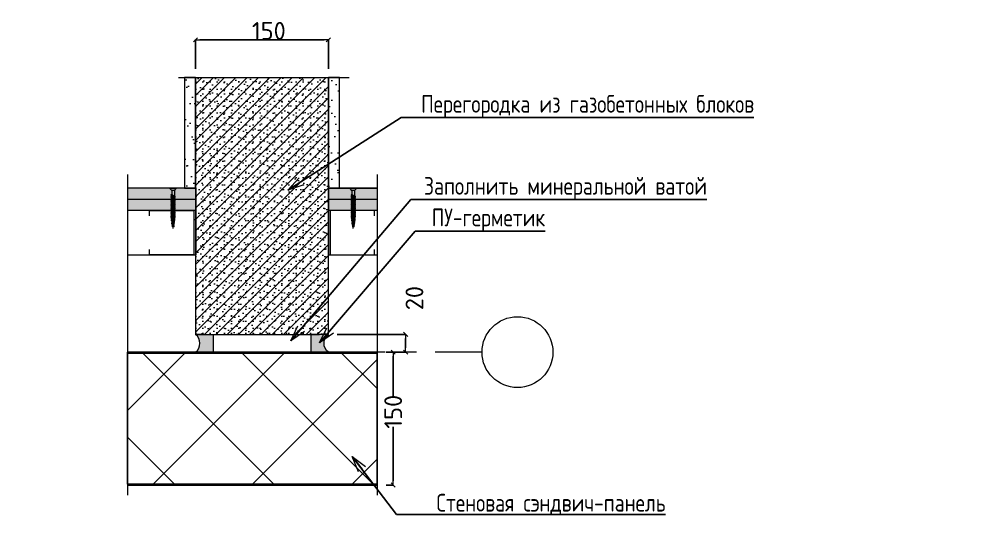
# Model space of a CAD drawing. Header units: millimetres. Extents: x -3689 to 2883575, y -702957 to -604547.
# Drawn here: x 2695916 to 2697002, y -657291 to -656710 of the extents above; entities that cross this region are included whole.
import ezdxf

# ---------------------------------------------------------------- set-up
doc = ezdxf.new("R2010")
doc.units = ezdxf.units.MM
doc.set_wipeout_variables(frame=1)
doc.header["$PDMODE"] = 35
doc.linetypes.add('ACAD_ISO10W100', pattern=[1093.611073, 529.166651, -211.666656, 141.111112, -211.666656])
doc.linetypes.add('Wipeout_Contour', pattern=[1000, 0, -1000])
for name, color, linetype in [('_1-1_ Внутренние стены', 7, 'Continuous'), ('_1-1_ Зашивки', 7, 'Continuous'), ('_1-1_ наружные стены - цоколь', 7, 'Continuous'), ('_1-1_ Наружные стены сэндвич', 7, 'Continuous'), ('_2_ покрытия полов _ чистый пол.отделка', 7, 'Continuous'), ('_4-0_ Размеры Р', 7, 'Continuous'), ('_4-1_ Выноски на планах АР Р', 7, 'Continuous'), ('_4-1_ Оси', 7, 'Continuous')]:
    doc.layers.add(name, color=color, linetype=linetype)
doc.styles.add('стиль1', font='isocpeur.ttf')
doc.linetypes.add('линия разрыва короткая', pattern='A,0,[1,РЎРЎРў СЃРѕ СЃС‚РѕР»РѕРІРѕР№ PDF 10.10.20231.Shx,S=7.936508,R=0,X=0,Y=0],-1000,0', length=1000)
doc.dimstyles.new('СГЕНЕРИР_СТИЛЬ__20', dxfattribs={"dimtxt": 20, "dimasz": 4.75, "dimexe": 0.18, "dimexo": 10, "dimgap": 0.09, "dimtad": 1, "dimdec": 0, "dimzin": 0, "dimdsep": 46, "dimtxsty": 'стиль1', "dimblk": 'ARROWHEAD_6', "dimblk1": 'ARROWHEAD_6', "dimblk2": 'ARROWHEAD_6', "dimcen": 0.09, "dimclrd": 7, "dimclre": 7, "dimclrt": 7, "dimazin": 0, "dimtfac": 1, "dimtdec": 4, "dimtmove": 0, "dimatfit": 3, "dimfxl": 1, "dimtolj": 1, "dimtzin": 0, "dimarcsym": 0})
doc.dimstyles.new('СГЕНЕРИР_СТИЛЬ__21', dxfattribs={"dimtxt": 0.18, "dimasz": 18.24, "dimexe": 0.18, "dimexo": 0.0625, "dimgap": 0.09, "dimtad": 0, "dimtih": 1, "dimtoh": 1, "dimdec": 4, "dimzin": 0, "dimdsep": 46, "dimtxsty": 'стиль1', "dimcen": 0.09, "dimadec": 0, "dimazin": 0, "dimtfac": 1, "dimtdec": 4, "dimtmove": 0, "dimatfit": 3, "dimldrblk": 'ARROWHEAD_3', "dimfxl": 1, "dimtolj": 1, "dimtzin": 0, "dimarcsym": 0})
doc.dimstyles.new('СГЕНЕРИР_СТИЛЬ__22', dxfattribs={"dimtxt": 20, "dimasz": 4.75, "dimexe": 0.18, "dimexo": 10, "dimgap": 0.09, "dimtad": 1, "dimtih": 1, "dimtoh": 1, "dimdec": 0, "dimzin": 0, "dimdsep": 46, "dimtxsty": 'стиль1', "dimblk": 'ARROWHEAD_6', "dimblk1": 'ARROWHEAD_6', "dimblk2": 'ARROWHEAD_6', "dimcen": 0.09, "dimclrd": 7, "dimclre": 7, "dimclrt": 7, "dimazin": 0, "dimtfac": 1, "dimtdec": 4, "dimtmove": 0, "dimatfit": 3, "dimfxl": 1, "dimtolj": 1, "dimtzin": 0, "dimarcsym": 0})
doc.dimstyles.new('СГЕНЕРИР_СТИЛЬ__23', dxfattribs={"dimtxt": 20, "dimasz": 4.75, "dimexe": 0.18, "dimexo": 10, "dimgap": 0.09, "dimtad": 1, "dimdec": 0, "dimzin": 0, "dimdsep": 46, "dimtxsty": 'стиль1', "dimblk": 'ARROWHEAD_6', "dimblk1": 'ARROWHEAD_6', "dimblk2": 'ARROWHEAD_6', "dimcen": 0.09, "dimclrd": 7, "dimclre": 7, "dimclrt": 7, "dimazin": 0, "dimtfac": 1, "dimtdec": 4, "dimtmove": 2, "dimatfit": 3, "dimfxl": 1, "dimtolj": 1, "dimtzin": 0, "dimarcsym": 0})
pattern_1 = [(45, (2696194.314, -657076.082), (-11.1369, 11.1369), [0, -10.5, 0, -15.75]), (110, (2696229.314, -657076.082), (14.80016, 5.3868), [0, -7.7, 0, -13.3])]

# ---------------------------------------------------------------- blocks, each defined once
blk = doc.blocks.new('ARROWHEAD_6')
at = {"color": 0, "linetype": 'Continuous', "lineweight": 0}
for p, q in [((0, 0), (-1, 0)), ((-0.5, -0.5), (0.5, 0.5))]:
    blk.add_line(p, q, dxfattribs=at)
blk = doc.blocks.new('*D490')
at = {"layer": '_4-0_ Размеры Р', "color": 7, "linetype": 'Continuous', "lineweight": -2, "transparency": 16777216}
for p, q in [((2696114.9, -656765.8), (2696114.9, -656733)), ((2696119.6, -656733.2), (2696260.1, -656733.2)), ((2696264.9, -656765.8), (2696264.9, -656733))]:
    blk.add_line(p, q, dxfattribs=at)
at = {"layer": 'Defpoints', "color": 0, "linetype": 'Continuous', "transparency": 16777216}
for p in [(2696264.9, -656733.2), (2696114.9, -656775.8), (2696264.9, -656775.8)]:
    blk.add_point(p, dxfattribs=at)
at = {"layer": '_4-0_ Размеры Р', "color": 7, "linetype": 'Continuous', "lineweight": -2, "transparency": 16777216, "xscale": 4.750000000000001, "yscale": 4.750000000000001, "zscale": 4.750000000000001, "rotation": 180}
blk.add_blockref('ARROWHEAD_6', (2696114.9, -656733.2), dxfattribs=at)
at = {"layer": '_4-0_ Размеры Р', "color": 7, "linetype": 'Continuous', "lineweight": -2, "transparency": 16777216, "xscale": 4.750000000000001, "yscale": 4.750000000000001, "zscale": 4.750000000000001}
blk.add_blockref('ARROWHEAD_6', (2696264.9, -656733.2), dxfattribs=at)
at = {"layer": '_4-0_ Размеры Р', "color": 7, "linetype": 'Continuous', "lineweight": 0, "transparency": 16777216, "insert": (2696197.6, -656723.1), "char_height": 20, "attachment_point": 5, "style": 'стиль1'}
blk.add_mtext('\\A1;150', dxfattribs=at)
blk = doc.blocks.new('*D491')
at = {"layer": '_4-0_ Размеры Р', "color": 7, "linetype": 'Continuous', "lineweight": -2, "transparency": 16777216}
for p, q in [((2696329.9, -657085.8), (2696338.1, -657085.8)), ((2696338, -657090.5), (2696338, -657136)), ((2696338, -657231), (2696338, -657170.2)), ((2696329.9, -657235.8), (2696338.1, -657235.8))]:
    blk.add_line(p, q, dxfattribs=at)
at = {"layer": 'Defpoints', "color": 0, "linetype": 'Continuous', "transparency": 16777216}
for p in [(2696319.9, -657085.8), (2696338, -657085.8), (2696319.9, -657235.8)]:
    blk.add_point(p, dxfattribs=at)
at = {"layer": '_4-0_ Размеры Р', "color": 7, "linetype": 'Continuous', "lineweight": -2, "transparency": 16777216, "xscale": 4.750000000000001, "yscale": 4.750000000000001, "zscale": 4.750000000000001}
for p, rotation in [((2696338, -657085.8), 90), ((2696338, -657235.8), 270)]:
    blk.add_blockref('ARROWHEAD_6', p, dxfattribs=dict(at, rotation=rotation))
at = {"layer": '_4-0_ Размеры Р', "color": 7, "linetype": 'Continuous', "lineweight": 0, "transparency": 16777216, "insert": (2696338, -657153.1), "char_height": 20, "attachment_point": 5, "rotation": 90, "style": 'стиль1'}
blk.add_mtext('\\A1;150', dxfattribs=at)
blk = doc.blocks.new('*D492')
at = {"layer": '_4-0_ Размеры Р', "color": 7, "linetype": 'Continuous', "lineweight": -2, "transparency": 16777216}
for p, q in [((2696274.9, -657065.8), (2696352.1, -657065.8)), ((2696352, -657081), (2696352, -657070.5)), ((2696329.9, -657085.8), (2696352.1, -657085.8))]:
    blk.add_line(p, q, dxfattribs=at)
at = {"layer": 'Defpoints', "color": 0, "linetype": 'Continuous', "transparency": 16777216}
for p in [(2696264.9, -657065.8), (2696352, -657065.8), (2696319.9, -657085.8)]:
    blk.add_point(p, dxfattribs=at)
at = {"layer": '_4-0_ Размеры Р', "color": 7, "linetype": 'Continuous', "lineweight": -2, "transparency": 16777216, "xscale": 4.750000000000001, "yscale": 4.750000000000001, "zscale": 4.750000000000001}
for p, rotation in [((2696352, -657065.8), 90), ((2696352, -657085.8), 270)]:
    blk.add_blockref('ARROWHEAD_6', p, dxfattribs=dict(at, rotation=rotation))
at = {"layer": '_4-0_ Размеры Р', "color": 7, "linetype": 'Continuous', "lineweight": 0, "transparency": 16777216, "insert": (2696362, -657024.8), "char_height": 20, "attachment_point": 5, "rotation": 90, "style": 'стиль1'}
blk.add_mtext('\\A1;20', dxfattribs=at)
blk = doc.blocks.new('ARROWHEAD_3')
at = {"color": 0, "linetype": 'Continuous', "lineweight": 0}
blk.add_line((0, 0), (-1, 0), dxfattribs=at)
at = {"color": 0, "linetype": 'Continuous', "lineweight": 0, "flags": 128}
blk.add_lwpolyline([(-1, 0.2679), (0, 0), (-1, -0.2679)], dxfattribs=at)

msp = doc.modelspace()

# ---------------------------------------------------------------- hatches: boundary and pattern name
at = {"linetype": 'Continuous', "lineweight": 0, "true_color": 0xd9d9d9}
h = msp.add_hatch(color=254, dxfattribs=at)
edge = h.paths.add_edge_path()
edge.add_line((2696114.8938, -657065.7947), (2696134.8938, -657065.7947))
edge.add_line((2696134.8938, -657065.7947), (2696134.8938, -657085.7947))
edge.add_line((2696134.8938, -657085.7947), (2696114.8938, -657085.7947))
edge.add_arc((2696107.336, -657075.7947), 12.5348, 307.0814619, 412.9185381)
h = msp.add_hatch(color=254, dxfattribs=at)
edge = h.paths.add_edge_path()
edge.add_line((2696264.8938, -657065.7947), (2696244.8938, -657065.7947))
edge.add_line((2696244.8938, -657065.7947), (2696244.8938, -657085.7947))
edge.add_line((2696244.8938, -657085.7947), (2696264.8938, -657085.7947))
edge.add_arc((2696272.4517, -657075.7947), 12.5348, 127.0814619, 232.9185381, ccw=False)
at = {"ltscale": 100}
h = msp.add_hatch(dxfattribs=at)
h.set_pattern_fill('ANSI37', color=256, scale=25)
h.set_pattern_definition([(45, (2687267.14, -648074.225), (-56.1266, 56.1266), []), (135, (2687267.14, -648074.225), (-56.1266, -56.1266), [])])
h.paths.add_polyline_path([(2696319.865, -657086.7947), (2696038.1217, -657086.7947), (2696038.1217, -657234.7946), (2696319.865, -657234.7946)])
at = {"layer": '_1-1_ Внутренние стены', "linetype": 'Continuous', "lineweight": 0}
h = msp.add_hatch(dxfattribs=at)
h.set_pattern_fill('ГАЗОБЕТОН_0004', style=0, pattern_type=2)
h.set_pattern_definition([(45, (2696194.314, -657111.082), (-6.36396, 6.36396), []), (90, (2696187.95, -657104.718), (-8.1, 0), [0, -5.4, 0, -8.1]), (155, (2696194.314, -657098.354), (3.4232, 7.3411), [0, -3.96, 0, -6.84])])
h.paths.add_polyline_path([(2696114.8938, -657065.7946), (2696264.8938, -657065.7946), (2696264.8938, -656775.8463), (2696114.8938, -656775.8463)])
at = {"layer": '_1-1_ Зашивки', "linetype": 'Continuous', "lineweight": 0}
h = msp.add_hatch(dxfattribs=at)
h.set_pattern_fill('КАМЕНЬ_ТЕСАНЫЙ_0004', style=0, pattern_type=2)
h.set_pattern_definition(pattern_1)
h.paths.add_polyline_path([(2696102.3938, -656775.8463), (2696102.3938, -656900.7947), (2696114.8938, -656900.7947), (2696114.8938, -656775.8463)])
h = msp.add_hatch(dxfattribs=at)
h.set_pattern_fill('КАМЕНЬ_ТЕСАНЫЙ_0004', style=0, pattern_type=2)
h.set_pattern_definition(pattern_1)
h.paths.add_polyline_path([(2696264.8938, -656775.8463), (2696264.8938, -656900.7947), (2696277.3938, -656900.7947), (2696277.3938, -656775.8463)])
at = {"layer": '_1-1_ Зашивки', "linetype": 'Continuous', "lineweight": 0, "true_color": 0xe9e9e9}
for points in [[(2696038.1217, -656913.2947), (2696115.0328, -656913.2947), (2696115.0328, -656900.7947), (2696038.1217, -656900.7947)], [(2696319.865, -656900.7946), (2696264.8938, -656900.7946), (2696264.8938, -656913.2947), (2696319.865, -656913.2947)], [(2696038.1217, -656925.7947), (2696115.0328, -656925.7947), (2696115.0328, -656913.2947), (2696038.1217, -656913.2947)], [(2696319.865, -656913.2947), (2696264.8938, -656913.2947), (2696264.8938, -656925.7947), (2696319.865, -656925.7947)]]:
    msp.add_hatch(color=254, dxfattribs=at).paths.add_polyline_path(points)
at = {"layer": '_1-1_ Наружные стены сэндвич', "linetype": 'Continuous', "lineweight": 5}
for points in [[(2696319.865, -657085.7947), (2696038.1217, -657085.7947), (2696038.1217, -657086.7947), (2696319.865, -657086.7947)], [(2696038.1217, -657235.7947), (2696319.865, -657235.7947), (2696319.865, -657234.7947), (2696038.1217, -657234.7947)]]:
    msp.add_hatch(color=9, dxfattribs=at).paths.add_polyline_path(points)

# ---------------------------------------------------------------- linework, layer by layer
at = {"color": 7, "linetype": 'линия разрыва короткая', "lineweight": 0, "ltscale": 0.1}
for p, q in [((2696095.5918, -656775.8463), (2696288.3538, -656775.8463)), ((2696038.1217, -656885.3872), (2696038.1217, -657247.3583)), ((2696319.865, -656885.3872), (2696319.865, -657247.3583))]:
    msp.add_line(p, q, dxfattribs=at)
at = {"color": 7, "linetype": 'Continuous', "lineweight": 0}
for p, q in [((2696092.9779, -656900.7947), (2696085.9779, -656900.7947)), ((2696085.9779, -656901.2197), (2696085.9779, -656900.7947)), ((2696087.9779, -656903.4806), (2696085.9779, -656901.2197)), ((2696092.9779, -656901.2197), (2696085.9779, -656901.2197)), ((2696090.9779, -656903.4806), (2696087.9779, -656903.4806)), ((2696087.9779, -656903.4806), (2696087.9779, -656933.4715)), ((2696090.9779, -656903.4806), (2696092.9779, -656901.2197)), ((2696090.9779, -656903.4806), (2696090.9779, -656933.4715)), ((2696092.9779, -656901.2197), (2696092.9779, -656900.7947)), ((2696296.473, -656900.7947), (2696289.473, -656900.7947)), ((2696289.473, -656901.2197), (2696289.473, -656900.7947)), ((2696291.473, -656903.4806), (2696289.473, -656901.2197)), ((2696296.473, -656901.2197), (2696289.473, -656901.2197)), ((2696294.473, -656903.4806), (2696291.473, -656903.4806)), ((2696291.473, -656903.4806), (2696291.473, -656933.4715)), ((2696294.473, -656903.4806), (2696296.473, -656901.2197)), ((2696294.473, -656903.4806), (2696294.473, -656933.4715)), ((2696296.473, -656901.2197), (2696296.473, -656900.7947)), ((2696087.9779, -656907.8257), (2696087.0958, -656908.2415)), ((2696091.86, -656910.2218), (2696087.0958, -656908.2415)), ((2696087.0958, -656908.2415), (2696090.9779, -656910.6376)), ((2696087.9779, -656909.3257), (2696087.0958, -656909.7415)), ((2696091.86, -656911.7218), (2696087.0958, -656909.7415)), ((2696087.0958, -656909.7415), (2696090.9779, -656912.1376)), ((2696087.9779, -656910.8257), (2696087.0958, -656911.2415)), ((2696091.86, -656913.2218), (2696087.0958, -656911.2415)), ((2696087.0958, -656911.2415), (2696090.9779, -656913.6376)), ((2696087.9779, -656912.3257), (2696087.0958, -656912.7415)), ((2696091.86, -656914.7218), (2696087.0958, -656912.7415)), ((2696087.0958, -656912.7415), (2696090.9779, -656915.1376)), ((2696087.9779, -656913.8257), (2696087.0958, -656914.2415)), ((2696091.86, -656916.2218), (2696087.0958, -656914.2415)), ((2696087.0958, -656914.2415), (2696090.9779, -656916.6376)), ((2696087.9779, -656915.3257), (2696087.0958, -656915.7415)), ((2696091.86, -656917.7218), (2696087.0958, -656915.7415)), ((2696087.0958, -656915.7415), (2696090.9779, -656918.1376)), ((2696087.9779, -656907.8257), (2696091.86, -656910.2218)), ((2696087.9779, -656909.3257), (2696091.86, -656911.7218)), ((2696087.9779, -656910.8257), (2696091.86, -656913.2218)), ((2696087.9779, -656912.3257), (2696091.86, -656914.7218)), ((2696087.9779, -656913.8257), (2696091.86, -656916.2218)), ((2696087.9779, -656915.3257), (2696091.86, -656917.7218)), ((2696091.86, -656910.2218), (2696090.9779, -656910.6376)), ((2696091.86, -656911.7218), (2696090.9779, -656912.1376)), ((2696091.86, -656913.2218), (2696090.9779, -656913.6376)), ((2696091.86, -656914.7218), (2696090.9779, -656915.1376)), ((2696291.473, -656907.8257), (2696290.5909, -656908.2415)), ((2696295.3551, -656910.2218), (2696290.5909, -656908.2415)), ((2696290.5909, -656908.2415), (2696294.473, -656910.6376)), ((2696291.473, -656909.3257), (2696290.5909, -656909.7415)), ((2696295.3551, -656911.7218), (2696290.5909, -656909.7415)), ((2696290.5909, -656909.7415), (2696294.473, -656912.1376)), ((2696291.473, -656910.8257), (2696290.5909, -656911.2415)), ((2696295.3551, -656913.2218), (2696290.5909, -656911.2415)), ((2696290.5909, -656911.2415), (2696294.473, -656913.6376)), ((2696291.473, -656912.3257), (2696290.5909, -656912.7415)), ((2696295.3551, -656914.7218), (2696290.5909, -656912.7415)), ((2696290.5909, -656912.7415), (2696294.473, -656915.1376)), ((2696291.473, -656913.8257), (2696290.5909, -656914.2415)), ((2696295.3551, -656916.2218), (2696290.5909, -656914.2415)), ((2696290.5909, -656914.2415), (2696294.473, -656916.6376)), ((2696291.473, -656915.3257), (2696290.5909, -656915.7415)), ((2696295.3551, -656917.7218), (2696290.5909, -656915.7415)), ((2696290.5909, -656915.7415), (2696294.473, -656918.1376)), ((2696291.473, -656907.8257), (2696295.3551, -656910.2218)), ((2696291.473, -656909.3257), (2696295.3551, -656911.7218)), ((2696291.473, -656910.8257), (2696295.3551, -656913.2218)), ((2696291.473, -656912.3257), (2696295.3551, -656914.7218)), ((2696291.473, -656913.8257), (2696295.3551, -656916.2218)), ((2696291.473, -656915.3257), (2696295.3551, -656917.7218)), ((2696295.3551, -656910.2218), (2696294.473, -656910.6376)), ((2696295.3551, -656911.7218), (2696294.473, -656912.1376)), ((2696295.3551, -656913.2218), (2696294.473, -656913.6376)), ((2696295.3551, -656914.7218), (2696294.473, -656915.1376)), ((2696087.9779, -656916.8257), (2696087.0958, -656917.2415)), ((2696091.86, -656919.2218), (2696087.0958, -656917.2415)), ((2696087.0958, -656917.2415), (2696090.9779, -656919.6376)), ((2696087.9779, -656918.3257), (2696087.0958, -656918.7415)), ((2696091.86, -656920.7218), (2696087.0958, -656918.7415)), ((2696087.0958, -656918.7415), (2696090.9779, -656921.1376)), ((2696087.9779, -656919.8257), (2696087.0958, -656920.2415)), ((2696091.86, -656922.2218), (2696087.0958, -656920.2415)), ((2696087.0958, -656920.2415), (2696090.9779, -656922.6376)), ((2696087.9779, -656921.3257), (2696087.0958, -656921.7415)), ((2696091.86, -656923.7218), (2696087.0958, -656921.7415)), ((2696087.0958, -656921.7415), (2696090.9779, -656924.1376)), ((2696087.9779, -656922.8257), (2696087.0958, -656923.2415)), ((2696091.86, -656925.2218), (2696087.0958, -656923.2415)), ((2696087.0958, -656923.2415), (2696090.9779, -656925.6376)), ((2696087.9779, -656924.3257), (2696087.0958, -656924.7415)), ((2696091.86, -656926.7218), (2696087.0958, -656924.7415)), ((2696087.0958, -656924.7415), (2696090.9779, -656927.1376)), ((2696087.9779, -656925.8257), (2696087.0958, -656926.2415)), ((2696091.86, -656928.2218), (2696087.0958, -656926.2415)), ((2696087.0958, -656926.2415), (2696090.9779, -656928.6376)), ((2696087.9779, -656916.8257), (2696091.86, -656919.2218)), ((2696087.9779, -656918.3257), (2696091.86, -656920.7218)), ((2696087.9779, -656919.8257), (2696091.86, -656922.2218)), ((2696087.9779, -656921.3257), (2696091.86, -656923.7218)), ((2696087.9779, -656922.8257), (2696091.86, -656925.2218)), ((2696087.9779, -656924.3257), (2696091.86, -656926.7218)), ((2696087.9779, -656925.8257), (2696091.86, -656928.2218)), ((2696091.86, -656916.2218), (2696090.9779, -656916.6376)), ((2696091.86, -656917.7218), (2696090.9779, -656918.1376)), ((2696091.86, -656919.2218), (2696090.9779, -656919.6376)), ((2696091.86, -656920.7218), (2696090.9779, -656921.1376)), ((2696091.86, -656922.2218), (2696090.9779, -656922.6376)), ((2696091.86, -656923.7218), (2696090.9779, -656924.1376)), ((2696091.86, -656925.2218), (2696090.9779, -656925.6376)), ((2696091.86, -656926.7218), (2696090.9779, -656927.1376)), ((2696291.473, -656916.8257), (2696290.5909, -656917.2415)), ((2696295.3551, -656919.2218), (2696290.5909, -656917.2415)), ((2696290.5909, -656917.2415), (2696294.473, -656919.6376)), ((2696291.473, -656918.3257), (2696290.5909, -656918.7415)), ((2696295.3551, -656920.7218), (2696290.5909, -656918.7415)), ((2696290.5909, -656918.7415), (2696294.473, -656921.1376)), ((2696291.473, -656919.8257), (2696290.5909, -656920.2415)), ((2696295.3551, -656922.2218), (2696290.5909, -656920.2415)), ((2696290.5909, -656920.2415), (2696294.473, -656922.6376)), ((2696291.473, -656921.3257), (2696290.5909, -656921.7415)), ((2696295.3551, -656923.7218), (2696290.5909, -656921.7415)), ((2696290.5909, -656921.7415), (2696294.473, -656924.1376)), ((2696291.473, -656922.8257), (2696290.5909, -656923.2415)), ((2696295.3551, -656925.2218), (2696290.5909, -656923.2415)), ((2696290.5909, -656923.2415), (2696294.473, -656925.6376)), ((2696291.473, -656924.3257), (2696290.5909, -656924.7415)), ((2696295.3551, -656926.7218), (2696290.5909, -656924.7415)), ((2696290.5909, -656924.7415), (2696294.473, -656927.1376)), ((2696291.473, -656925.8257), (2696290.5909, -656926.2415)), ((2696295.3551, -656928.2218), (2696290.5909, -656926.2415)), ((2696290.5909, -656926.2415), (2696294.473, -656928.6376)), ((2696291.473, -656916.8257), (2696295.3551, -656919.2218)), ((2696291.473, -656918.3257), (2696295.3551, -656920.7218)), ((2696291.473, -656919.8257), (2696295.3551, -656922.2218)), ((2696291.473, -656921.3257), (2696295.3551, -656923.7218)), ((2696291.473, -656922.8257), (2696295.3551, -656925.2218)), ((2696291.473, -656924.3257), (2696295.3551, -656926.7218)), ((2696291.473, -656925.8257), (2696295.3551, -656928.2218)), ((2696295.3551, -656916.2218), (2696294.473, -656916.6376)), ((2696295.3551, -656917.7218), (2696294.473, -656918.1376)), ((2696295.3551, -656919.2218), (2696294.473, -656919.6376)), ((2696295.3551, -656920.7218), (2696294.473, -656921.1376)), ((2696295.3551, -656922.2218), (2696294.473, -656922.6376)), ((2696295.3551, -656923.7218), (2696294.473, -656924.1376)), ((2696295.3551, -656925.2218), (2696294.473, -656925.6376)), ((2696295.3551, -656926.7218), (2696294.473, -656927.1376)), ((2696087.9779, -656927.3257), (2696087.0958, -656927.7415)), ((2696091.86, -656929.7218), (2696087.0958, -656927.7415)), ((2696087.0958, -656927.7415), (2696090.9779, -656930.1376)), ((2696087.9779, -656928.8257), (2696087.0958, -656929.2415)), ((2696091.86, -656931.2218), (2696087.0958, -656929.2415)), ((2696087.0958, -656929.2415), (2696090.9779, -656931.6376)), ((2696087.9779, -656930.3257), (2696087.0958, -656930.7415)), ((2696091.86, -656932.7218), (2696087.0958, -656930.7415)), ((2696087.0958, -656930.7415), (2696090.9779, -656933.1376)), ((2696087.9779, -656931.8257), (2696087.0958, -656932.2415)), ((2696091.7321, -656934.1429), (2696087.0958, -656932.2415)), ((2696087.0958, -656932.2415), (2696090.85, -656934.5587)), ((2696087.9779, -656933.3257), (2696087.0958, -656933.7415)), ((2696091.5675, -656935.5413), (2696087.0958, -656933.7415)), ((2696087.0958, -656933.7415), (2696090.6854, -656935.9571)), ((2696088.1497, -656934.9318), (2696087.2676, -656935.3476)), ((2696091.403, -656936.9397), (2696087.2676, -656935.3476)), ((2696087.2676, -656935.3476), (2696090.5209, -656937.3555)), ((2696088.34, -656936.5492), (2696087.4579, -656936.965)), ((2696091.2384, -656938.3382), (2696087.4579, -656936.965)), ((2696087.4579, -656936.965), (2696090.3563, -656938.754)), ((2696087.9779, -656927.3257), (2696091.86, -656929.7218)), ((2696087.9779, -656928.8257), (2696091.86, -656931.2218)), ((2696087.9779, -656930.3257), (2696091.86, -656932.7218)), ((2696087.9779, -656931.8257), (2696091.7321, -656934.1429)), ((2696087.9779, -656933.3257), (2696091.5675, -656935.5413)), ((2696089.4779, -656946.2197), (2696087.9779, -656933.4715)), ((2696088.1497, -656934.9318), (2696091.403, -656936.9397)), ((2696088.34, -656936.5492), (2696091.2384, -656938.3382)), ((2696089.4779, -656946.2197), (2696090.9779, -656933.4715)), ((2696091.403, -656936.9397), (2696090.5209, -656937.3555)), ((2696091.5675, -656935.5413), (2696090.6854, -656935.9571)), ((2696091.7321, -656934.1429), (2696090.85, -656934.5587)), ((2696091.86, -656928.2218), (2696090.9779, -656928.6376)), ((2696091.86, -656929.7218), (2696090.9779, -656930.1376)), ((2696091.86, -656931.2218), (2696090.9779, -656931.6376)), ((2696091.86, -656932.7218), (2696090.9779, -656933.1376)), ((2696291.473, -656927.3257), (2696290.5909, -656927.7415)), ((2696295.3551, -656929.7218), (2696290.5909, -656927.7415)), ((2696290.5909, -656927.7415), (2696294.473, -656930.1376)), ((2696291.473, -656928.8257), (2696290.5909, -656929.2415)), ((2696295.3551, -656931.2218), (2696290.5909, -656929.2415)), ((2696290.5909, -656929.2415), (2696294.473, -656931.6376)), ((2696291.473, -656930.3257), (2696290.5909, -656930.7415)), ((2696295.3551, -656932.7218), (2696290.5909, -656930.7415)), ((2696290.5909, -656930.7415), (2696294.473, -656933.1376)), ((2696291.473, -656931.8257), (2696290.5909, -656932.2415)), ((2696295.2272, -656934.1429), (2696290.5909, -656932.2415)), ((2696290.5909, -656932.2415), (2696294.3451, -656934.5587)), ((2696291.473, -656933.3257), (2696290.5909, -656933.7415)), ((2696295.0626, -656935.5413), (2696290.5909, -656933.7415)), ((2696290.5909, -656933.7415), (2696294.1805, -656935.9571)), ((2696291.6448, -656934.9318), (2696290.7627, -656935.3476)), ((2696294.8981, -656936.9397), (2696290.7627, -656935.3476)), ((2696290.7627, -656935.3476), (2696294.016, -656937.3555)), ((2696291.8351, -656936.5492), (2696290.953, -656936.965)), ((2696294.7335, -656938.3382), (2696290.953, -656936.965)), ((2696290.953, -656936.965), (2696293.8514, -656938.754)), ((2696291.473, -656927.3257), (2696295.3551, -656929.7218)), ((2696291.473, -656928.8257), (2696295.3551, -656931.2218)), ((2696291.473, -656930.3257), (2696295.3551, -656932.7218)), ((2696291.473, -656931.8257), (2696295.2272, -656934.1429)), ((2696291.473, -656933.3257), (2696295.0626, -656935.5413)), ((2696292.973, -656946.2197), (2696291.473, -656933.4715)), ((2696291.6448, -656934.9318), (2696294.8981, -656936.9397)), ((2696291.8351, -656936.5492), (2696294.7335, -656938.3382)), ((2696292.973, -656946.2197), (2696294.473, -656933.4715)), ((2696294.8981, -656936.9397), (2696294.016, -656937.3555)), ((2696295.0626, -656935.5413), (2696294.1805, -656935.9571)), ((2696295.2272, -656934.1429), (2696294.3451, -656934.5587)), ((2696295.3551, -656928.2218), (2696294.473, -656928.6376)), ((2696295.3551, -656929.7218), (2696294.473, -656930.1376)), ((2696295.3551, -656931.2218), (2696294.473, -656931.6376)), ((2696295.3551, -656932.7218), (2696294.473, -656933.1376)), ((2696088.5303, -656938.1667), (2696087.6482, -656938.5825)), ((2696091.0739, -656939.7366), (2696087.6482, -656938.5825)), ((2696087.6482, -656938.5825), (2696090.1918, -656940.1524)), ((2696088.7207, -656939.7842), (2696087.8385, -656940.2)), ((2696090.9684, -656941.1715), (2696087.8385, -656940.2)), ((2696087.8385, -656940.2), (2696090.0272, -656941.5509)), ((2696088.911, -656941.4016), (2696088.0289, -656941.8174)), ((2696090.7448, -656942.5335), (2696088.0289, -656941.8174)), ((2696088.0289, -656941.8174), (2696089.8627, -656942.9493)), ((2696089.1013, -656943.0191), (2696088.2192, -656943.4349)), ((2696090.5803, -656943.9319), (2696088.2192, -656943.4349)), ((2696088.2192, -656943.4349), (2696089.6982, -656944.3477)), ((2696088.5303, -656938.1667), (2696091.0739, -656939.7366)), ((2696088.7207, -656939.7842), (2696090.9093, -656941.1351)), ((2696088.911, -656941.4016), (2696090.7448, -656942.5335)), ((2696089.1013, -656943.0191), (2696090.5803, -656943.9319)), ((2696090.5803, -656943.9319), (2696089.6982, -656944.3477)), ((2696090.7448, -656942.5335), (2696089.8627, -656942.9493)), ((2696090.9093, -656941.1351), (2696090.0272, -656941.5509)), ((2696091.0739, -656939.7366), (2696090.1918, -656940.1524)), ((2696091.2384, -656938.3382), (2696090.3563, -656938.754)), ((2696292.0254, -656938.1667), (2696291.1433, -656938.5825)), ((2696294.569, -656939.7366), (2696291.1433, -656938.5825)), ((2696291.1433, -656938.5825), (2696293.6869, -656940.1524)), ((2696292.2157, -656939.7842), (2696291.3336, -656940.2)), ((2696294.4635, -656941.1715), (2696291.3336, -656940.2)), ((2696291.3336, -656940.2), (2696293.5223, -656941.5509)), ((2696292.4061, -656941.4016), (2696291.524, -656941.8174)), ((2696294.2399, -656942.5335), (2696291.524, -656941.8174)), ((2696291.524, -656941.8174), (2696293.3578, -656942.9493)), ((2696292.5964, -656943.0191), (2696291.7143, -656943.4349)), ((2696294.0753, -656943.9319), (2696291.7143, -656943.4349)), ((2696291.7143, -656943.4349), (2696293.1932, -656944.3477)), ((2696292.0254, -656938.1667), (2696294.569, -656939.7366)), ((2696292.2157, -656939.7842), (2696294.4044, -656941.1351)), ((2696292.4061, -656941.4016), (2696294.2399, -656942.5335)), ((2696292.5964, -656943.0191), (2696294.0753, -656943.9319)), ((2696294.0753, -656943.9319), (2696293.1932, -656944.3477)), ((2696294.2399, -656942.5335), (2696293.3578, -656942.9493)), ((2696294.4044, -656941.1351), (2696293.5223, -656941.5509)), ((2696294.569, -656939.7366), (2696293.6869, -656940.1524)), ((2696294.7335, -656938.3382), (2696293.8514, -656938.754))]:
    msp.add_line(p, q, dxfattribs=at)
at = {"color": 7, "linetype": 'Continuous', "lineweight": 15, "flags": 128}
for points in [[(2696063.0328, -656931.7484), (2696063.0328, -656925.7947), (2696113.0328, -656925.7947), (2696113.0328, -656975.7947), (2696063.0328, -656975.7947), (2696063.0328, -656969.8765)], [(2696316.8938, -656931.7484), (2696316.8938, -656925.7947), (2696266.8938, -656925.7947), (2696266.8938, -656975.7947), (2696316.8938, -656975.7947), (2696316.8938, -656969.8765)]]:
    msp.add_lwpolyline(points, dxfattribs=at)
at = {"color": 7, "linetype": 'Continuous', "lineweight": 5, "flags": 128}
for points in [[(2696114.8938, -657065.7947), (2696134.8938, -657065.7947), (2696134.8938, -657085.7947), (2696114.8938, -657085.7947, 0.497694318)], [(2696264.8938, -657065.7947), (2696244.8938, -657065.7947), (2696244.8938, -657085.7947), (2696264.8938, -657085.7947, -0.497694318)]]:
    msp.add_lwpolyline(points, format="xyb", close=True, dxfattribs=at)
at = {"ltscale": 100}
msp.add_lwpolyline([(2696038.1217, -657085.7947), (2696319.865, -657085.7947), (2696319.865, -657234.7946), (2696038.1217, -657234.7946)], close=True, dxfattribs=at)
at = {"layer": '_1-1_ Внутренние стены', "color": 7, "linetype": 'Continuous', "lineweight": 20}
for p, q in [((2696124.8938, -657065.7947), (2696114.8938, -657065.7947)), ((2696124.8938, -657065.7947), (2696114.8938, -657065.7947)), ((2696124.8938, -657065.7947), (2696254.8938, -657065.7947)), ((2696264.8938, -657065.7947), (2696254.8938, -657065.7947)), ((2696264.8938, -657065.7947), (2696254.8938, -657065.7947)), ((2696114.8938, -657085.7947), (2696264.8938, -657085.7947)), ((2696114.8938, -657085.7947), (2696264.8938, -657085.7947))]:
    msp.add_line(p, q, dxfattribs=at)
for points in [[(2696114.8938, -656775.8463), (2696114.8938, -657065.7946)], [(2696264.8938, -657065.7946), (2696264.8938, -656775.8463)]]:
    msp.add_lwpolyline(points, dxfattribs=at)
at = {"layer": '_1-1_ Зашивки', "color": 7, "linetype": 'Continuous', "lineweight": 0}
for p, q in [((2696115.0328, -656913.2947), (2696038.1217, -656913.2947)), ((2696319.865, -656913.2947), (2696264.8938, -656913.2947)), ((2696115.0328, -656925.7947), (2696038.1217, -656925.7947)), ((2696319.865, -656925.7947), (2696264.8938, -656925.7947))]:
    msp.add_line(p, q, dxfattribs=at)
at = {"layer": '_1-1_ Зашивки', "color": 7, "linetype": 'Continuous', "lineweight": 0, "flags": 128}
for points in [[(2696102.3938, -656775.8463), (2696102.3938, -656900.7947), (2696114.8938, -656900.7947), (2696114.8938, -656775.8463)], [(2696264.8938, -656775.8463), (2696264.8938, -656900.7947), (2696277.3938, -656900.7947), (2696277.3938, -656775.8463)]]:
    msp.add_lwpolyline(points, close=True, dxfattribs=at)
at = {"layer": '_1-1_ Зашивки', "color": 7, "linetype": 'Continuous', "lineweight": 13}
for points in [[(2696115.0328, -656900.7947), (2696038.1217, -656900.7947)], [(2696115.0328, -656900.7947), (2696115.0328, -656913.2947)], [(2696319.865, -656900.7947), (2696264.8938, -656900.7947)], [(2696264.8938, -656900.7947), (2696264.8938, -656913.2947)]]:
    msp.add_lwpolyline(points, dxfattribs=at)
at = {"layer": '_1-1_ Зашивки', "color": 7, "linetype": 'Continuous', "lineweight": 0}
for points in [[(2696115.0328, -656913.2947), (2696115.0328, -656925.7947)], [(2696264.8938, -656913.2947), (2696264.8938, -656925.7947)], [(2696115.0328, -656925.7947), (2696115.0328, -656975.7947)], [(2696264.8938, -656925.7947), (2696264.8938, -656975.7947)], [(2696038.1217, -656975.7947), (2696115.0328, -656975.7947)], [(2696264.8938, -656975.7947), (2696319.865, -656975.7947)]]:
    msp.add_lwpolyline(points, dxfattribs=at)
at = {"layer": '_1-1_ Наружные стены сэндвич', "color": 7, "linetype": 'Continuous', "lineweight": 15}
for p, q in [((2696038.1217, -657085.7947), (2696084.8938, -657085.7947)), ((2696038.1217, -657085.7947), (2696084.8938, -657085.7947)), ((2696038.1217, -657085.7947), (2696084.8938, -657085.7947)), ((2696038.1217, -657235.7947), (2696069.8938, -657235.7947)), ((2696038.1217, -657235.7947), (2696069.8938, -657235.7947)), ((2696038.1217, -657235.7947), (2696069.8938, -657235.7947))]:
    msp.add_line(p, q, dxfattribs=at)
at = {"layer": '_1-1_ Наружные стены сэндвич', "color": 7, "linetype": 'Continuous', "lineweight": 0}
for p, q in [((2696038.1217, -657086.7947), (2696319.865, -657086.7947)), ((2696038.1217, -657234.7946), (2696319.865, -657234.7946))]:
    msp.add_line(p, q, dxfattribs=at)
at = {"layer": '_1-1_ Наружные стены сэндвич', "color": 7, "linetype": 'Continuous', "lineweight": 15}
for points in [[(2696319.865, -657085.7947), (2696038.1217, -657085.7947)], [(2696038.1217, -657235.7947), (2696319.865, -657235.7947)]]:
    msp.add_lwpolyline(points, dxfattribs=at)
at = {"layer": '_2_ покрытия полов _ чистый пол.отделка', "color": 7, "linetype": 'Continuous', "lineweight": 0}
msp.add_lwpolyline([(2696264.8938, -656775.8463), (2696264.8938, -656900.7947), (2696319.865, -656900.7947)], dxfattribs=at)
at = {"layer": '_4-1_ Оси', "color": 7, "linetype": 'ACAD_ISO10W100', "lineweight": 0, "ltscale": 0.1}
msp.add_line((2696438.3114, -657085.7947), (2696038.1217, -657085.7947), dxfattribs=at)
at = {"layer": '_4-1_ Оси', "color": 7, "linetype": 'Continuous', "lineweight": 0}
msp.add_circle((2696478.3114, -657085.7947), 40, dxfattribs=at)

# ---------------------------------------------------------------- texts
at = {"layer": '_4-1_ Выноски на планах АР Р', "color": 7, "linetype": 'Continuous', "lineweight": 0, "char_height": 20, "attachment_point": 9, "style": 'стиль1'}
for s, insert in [('\\A1;{\\W0.800000x;\\pqr;\\fISOCPEUR|b0|i0|c0|p34;Перегородка из газобетонных блоков}', (2696745.4013, -656820.9475)), ('\\A1;{\\W0.800000x;\\pqr;\\fISOCPEUR|b0|i0|c0|p34;Заполнить минеральной ватой}', (2696692.216, -656913.539)), ('\\A1;{\\W0.800000x;\\pqr;\\fISOCPEUR|b0|i0|c0|p34;ПУ-герметик}', (2696509.487, -656949.1799)), ('\\A1;{\\W0.800000x;\\pqr;\\fISOCPEUR|b0|i0|c0|p34;Стеновая сэндвич-панель}', (2696645.6111, -657268.9348))]:
    msp.add_mtext(s, dxfattribs=dict(at, insert=insert))

# ---------------------------------------------------------------- dimensions: what is measured, and where the dimension line sits
at = {"layer": '_4-0_ Размеры Р', "color": 7, "linetype": 'Continuous', "lineweight": 0}
dim = msp.add_linear_dim(base=(2696264.8938, -656733.2227), p1=(2696114.8938, -656775.8463), p2=(2696264.8938, -656775.8463), dimstyle='СГЕНЕРИР_СТИЛЬ__22', dxfattribs=at)
dim.commit()
dim.dimension.update_dxf_attribs({"geometry": '*D490', "text_midpoint": (2696197.5696, -656733.2227), "dimtype": 160})
for base, p1, p2, dimstyle, picture, middle in [((2696351.967, -657065.7947), (2696319.865, -657085.7947), (2696264.8938, -657065.7947), 'СГЕНЕРИР_СТИЛЬ__23', '*D492', (2696362.0354, -657024.8495)), ((2696337.967, -657085.7947), (2696319.865, -657235.7947), (2696319.865, -657085.7947), 'СГЕНЕРИР_СТИЛЬ__20', '*D491', (2696337.967, -657153.1189))]:
    dim = msp.add_linear_dim(base=base, p1=p1, p2=p2, angle=90, dimstyle=dimstyle, dxfattribs=at)
    dim.commit()
    dim.dimension.update_dxf_attribs({"geometry": picture, "text_midpoint": middle, "dimtype": 160, "text_rotation": 90})

# ---------------------------------------------------------------- leaders
at = {"layer": '_4-1_ Выноски на планах АР Р', "color": 7, "linetype": 'Continuous', "lineweight": 0, "annotation_type": 0, "has_hookline": 1, "hookline_direction": 0}
for points, text_width in [([(2696219.2525, -656902.8013), (2696347.0285, -656820.9475), (2696745.3113, -656820.9475)], 380.8), ([(2696222.3416, -657073.2016), (2696357.8773, -656913.539), (2696692.126, -656913.539)], 309.6), ([(2696254.9705, -657075.2096), (2696362.8972, -656949.1799), (2696509.397, -656949.1799)], 128), ([(2696291.7252, -657203.5257), (2696341.9229, -657268.9348), (2696645.5211, -657268.9348)], 257.6)]:
    msp.add_leader(points, dimstyle='СГЕНЕРИР_СТИЛЬ__21', dxfattribs=dict(at, text_width=text_width))

# ---------------------------------------------------------------- wipeouts: each hides what was drawn before it
at = {"color": 254, "linetype": 'Wipeout_Contour', "lineweight": 0, "ltscale": 19594478.94730617}
msp.add_wipeout([(2695742.4172, -657290.7947), (2696646.2108, -657290.7947), (2696646.2108, -657285.7947), (2695742.4172, -657285.7947)], dxfattribs=at).dxf.layer = '_1-1_ наружные стены - цоколь'

doc.saveas('drawing.dxf')
